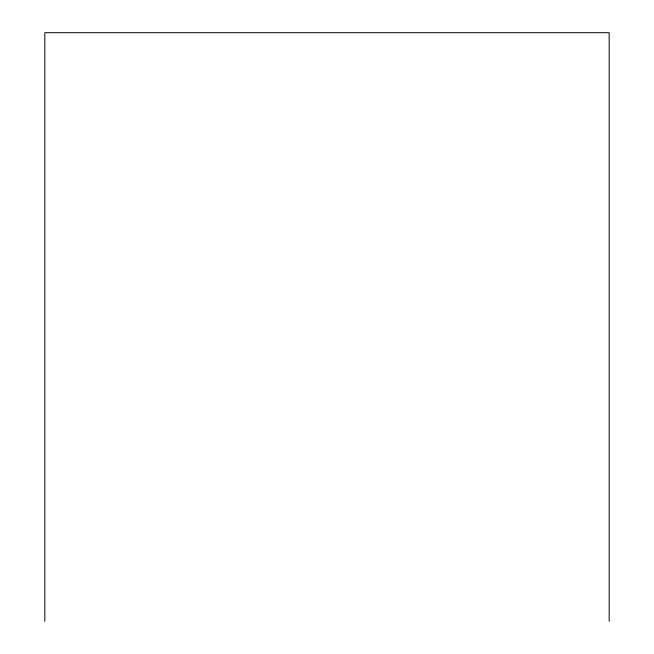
<?xml version="1.0" encoding="UTF-8"?>
<svg xmlns="http://www.w3.org/2000/svg" width="654" height="654" viewBox="0 0 654 654"><rect width="100%" height="100%" fill="white"/><g stroke="black" fill="none" stroke-linecap="round" stroke-linejoin="round"><path stroke-width="0.98" d="M609.176 621.3L609.176 32.7L44.824 32.7L44.824 621.3"/></g></svg>
